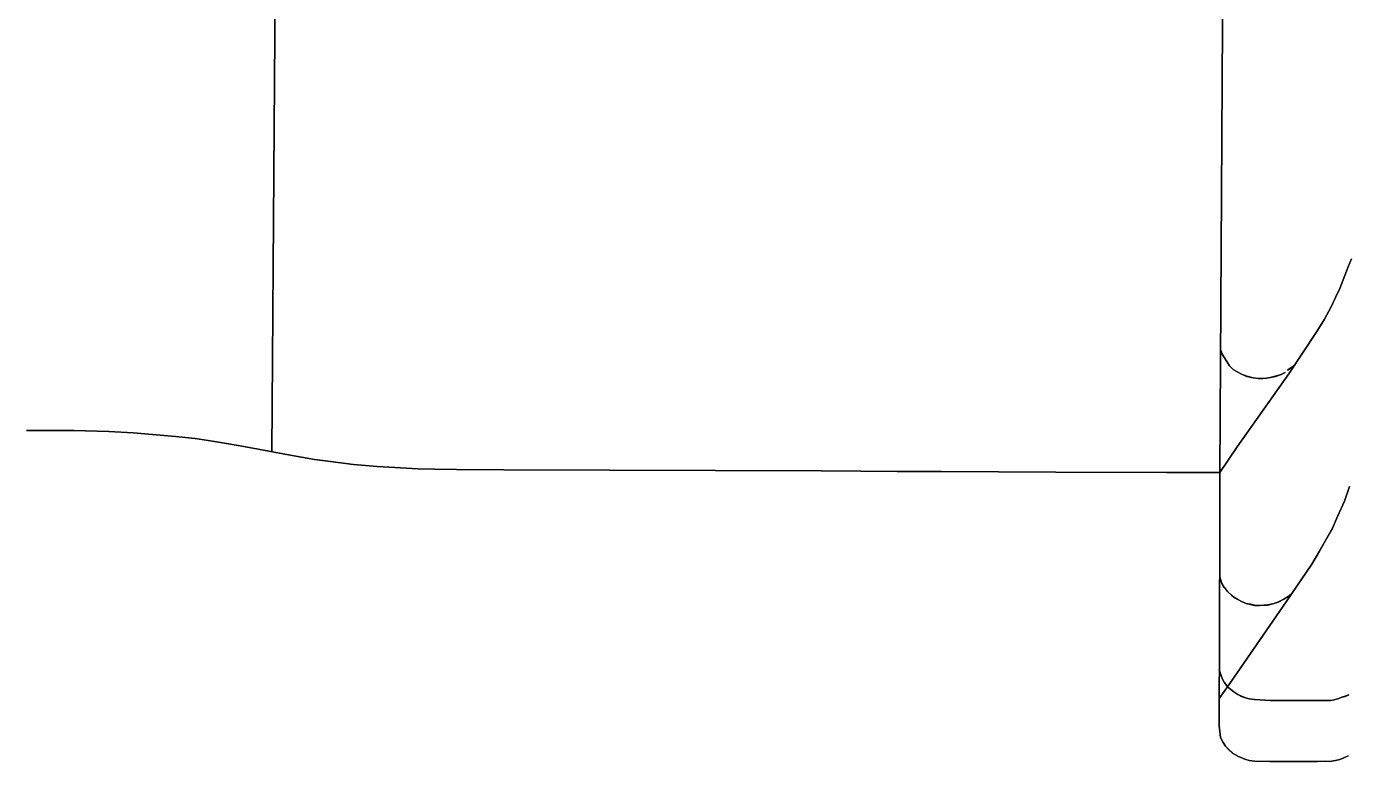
# Model space of a CAD drawing. Extents: x -291248544 to -291003570, y 98625193 to 98746984.
# Drawn here: x -291077797 to -291030326, y 98625193 to 98651533 of the extents above; entities that cross this region are included whole.
import ezdxf

# ---------------------------------------------------------------- set-up
doc = ezdxf.new("R2010")
doc.units = 0

msp = doc.modelspace()

# ---------------------------------------------------------------- linework, layer by layer
at = {"layer": 'mg_to_dxf', "color": 2}
for points in [[(-291034767.15, 98681590.53), (-291034768.15, 98681591.53), (-291035042.81, 98635550.96), (-291035041.81, 98635551.95)], [(-291035041.81, 98635551.95), (-291035040.81, 98635550.95), (-291034766.15, 98681591.54), (-291034767.15, 98681590.53)], [(-291068893.44, 98652865.86), (-291068894.43, 98652866.85), (-291069008.88, 98636294.83), (-291069007.87, 98636295.82)], [(-291069007.87, 98636295.82), (-291069006.88, 98636294.81), (-291068892.43, 98652866.88), (-291068893.44, 98652865.86)], [(-291030441.46, 98642920.98), (-291030442.04, 98642922.28), (-291030739.93, 98642143.19), (-291030738.65, 98642143.72)], [(-291030738.65, 98642143.72), (-291030738.09, 98642142.38), (-291030440.17, 98642921.55), (-291030441.46, 98642920.98)], [(-291030327.03, 98643207.09), (-291030327.59, 98643208.39), (-291030442.4, 98642921.35), (-291030441.1, 98642921.91)], [(-291030441.1, 98642921.91), (-291030442.4, 98642921.35), (-291030440.54, 98642920.62), (-291030441.1, 98642921.91)], [(-291030441.46, 98642920.98), (-291030440.17, 98642921.55), (-291030442.04, 98642922.28), (-291030441.46, 98642920.98)], [(-291030441.1, 98642921.91), (-291030440.54, 98642920.62), (-291030325.73, 98643207.64), (-291030327.03, 98643207.09)], [(-291030327.03, 98643207.09), (-291030325.73, 98643207.64), (-291030327.59, 98643208.39), (-291030327.03, 98643207.09)], [(-291030739.05, 98642142.8), (-291030739.52, 98642144.1), (-291030900.17, 98641822.81), (-291030898.82, 98641823.26)], [(-291030898.82, 98641823.26), (-291030898.37, 98641821.93), (-291030737.69, 98642143.29), (-291030739.05, 98642142.8)], [(-291030738.65, 98642143.72), (-291030739.93, 98642143.19), (-291030738.09, 98642142.38), (-291030738.65, 98642143.72)], [(-291030739.05, 98642142.8), (-291030737.69, 98642143.29), (-291030739.52, 98642144.1), (-291030739.05, 98642142.8)], [(-291031059.49, 98641490.49), (-291031059.93, 98641491.83), (-291031289.25, 98641044.66), (-291031287.92, 98641045.06)], [(-291031287.92, 98641045.06), (-291031287.5, 98641043.68), (-291031058.14, 98641490.94), (-291031059.49, 98641490.49)], [(-291030899.27, 98641822.36), (-291030899.73, 98641823.71), (-291031060.38, 98641490.93), (-291031059.05, 98641491.39)], [(-291031059.05, 98641491.39), (-291031060.38, 98641490.93), (-291031058.59, 98641490.04), (-291031059.05, 98641491.39)], [(-291031059.49, 98641490.49), (-291031058.14, 98641490.94), (-291031059.93, 98641491.83), (-291031059.49, 98641490.49)], [(-291031059.05, 98641491.39), (-291031058.59, 98641490.04), (-291030897.93, 98641822.82), (-291030899.27, 98641822.36)], [(-291030898.82, 98641823.26), (-291030900.17, 98641822.81), (-291030898.37, 98641821.93), (-291030898.82, 98641823.26)], [(-291030899.27, 98641822.36), (-291030897.93, 98641822.82), (-291030899.73, 98641823.71), (-291030899.27, 98641822.36)], [(-291031288.41, 98641044.19), (-291031288.76, 98641045.53), (-291031563.91, 98640598.41), (-291031562.54, 98640598.72)], [(-291031562.54, 98640598.72), (-291031562.23, 98640597.33), (-291031287.01, 98641044.55), (-291031288.41, 98641044.19)], [(-291031287.92, 98641045.06), (-291031289.25, 98641044.66), (-291031287.5, 98641043.68), (-291031287.92, 98641045.06)], [(-291031288.41, 98641044.19), (-291031287.01, 98641044.55), (-291031288.76, 98641045.53), (-291031288.41, 98641044.19)], [(-291031563.08, 98640597.88), (-291031563.37, 98640599.25), (-291032570.99, 98639087.82), (-291032569.61, 98639088.09)], [(-291032569.61, 98639088.09), (-291032569.33, 98639086.71), (-291031561.69, 98640598.17), (-291031563.08, 98640597.88)], [(-291031562.54, 98640598.72), (-291031563.91, 98640598.41), (-291031562.23, 98640597.33), (-291031562.54, 98640598.72)], [(-291031563.08, 98640597.88), (-291031561.69, 98640598.17), (-291031563.37, 98640599.25), (-291031563.08, 98640597.88)], [(-291035018.76, 98639956.95), (-291035018.13, 98639958.22), (-291035020.03, 98639957.59), (-291035018.76, 98639956.95)], [(-291035018.76, 98639956.95), (-291035020.03, 98639957.59), (-291034973.91, 98639819.22), (-291034973.3, 98639820.58)], [(-291034973.3, 98639820.58), (-291034972.07, 98639820.02), (-291035018.13, 98639958.22), (-291035018.76, 98639956.95)], [(-291034972.9, 98639819.66), (-291034972.46, 98639820.94), (-291034974.31, 98639820.14), (-291034972.9, 98639819.66)], [(-291034972.9, 98639819.66), (-291034974.31, 98639820.14), (-291034905.1, 98639693.26), (-291034904.72, 98639694.65)], [(-291034973.3, 98639820.58), (-291034973.91, 98639819.22), (-291034972.07, 98639820.02), (-291034973.3, 98639820.58)], [(-291034904.72, 98639694.65), (-291034903.38, 98639694.29), (-291034972.46, 98639820.94), (-291034972.9, 98639819.66)], [(-291034904.2, 98639693.8), (-291034903.9, 98639695.15), (-291034905.61, 98639694.11), (-291034904.2, 98639693.8)], [(-291034904.2, 98639693.8), (-291034905.61, 98639694.11), (-291034790.6, 98639521.6), (-291034790.32, 98639522.97)], [(-291034904.72, 98639694.65), (-291034905.1, 98639693.26), (-291034903.38, 98639694.29), (-291034904.72, 98639694.65)], [(-291034790.32, 98639522.97), (-291034788.92, 98639522.68), (-291034903.9, 98639695.15), (-291034904.2, 98639693.8)], [(-291034789.78, 98639522.13), (-291034789.46, 98639523.52), (-291034791.14, 98639522.44), (-291034789.78, 98639522.13)], [(-291034789.78, 98639522.13), (-291034791.14, 98639522.44), (-291034699.01, 98639372.73), (-291034698.75, 98639374.21)], [(-291034790.32, 98639522.97), (-291034790.6, 98639521.6), (-291034788.92, 98639522.68), (-291034790.32, 98639522.97)], [(-291034698.75, 98639374.21), (-291034697.43, 98639373.97), (-291034789.46, 98639523.52), (-291034789.78, 98639522.13)], [(-291034698.13, 98639373.42), (-291034698.05, 98639374.76), (-291034699.63, 98639373.51), (-291034698.13, 98639373.42)], [(-291034698.13, 98639373.42), (-291034699.63, 98639373.51), (-291034561.41, 98639235.29), (-291034561.51, 98639236.81)], [(-291034698.75, 98639374.21), (-291034699.01, 98639372.73), (-291034697.43, 98639373.97), (-291034698.75, 98639374.21)], [(-291034561.51, 98639236.81), (-291034560.19, 98639236.9), (-291034698.05, 98639374.76), (-291034698.13, 98639373.42)], [(-291034560.72, 98639236.2), (-291034560.98, 98639237.5), (-291034562.21, 98639235.9), (-291034560.72, 98639236.2)], [(-291034560.72, 98639236.2), (-291034562.21, 98639235.9), (-291034400.98, 98639143.77), (-291034401.37, 98639145.15)], [(-291034561.51, 98639236.81), (-291034561.41, 98639235.29), (-291034560.19, 98639236.9), (-291034561.51, 98639236.81)], [(-291034401.37, 98639145.15), (-291034400.03, 98639145.53), (-291034560.98, 98639237.5), (-291034560.72, 98639236.2)], [(-291034400.49, 98639144.67), (-291034400.92, 98639146), (-291034401.86, 98639144.24), (-291034400.49, 98639144.67)], [(-291034400.49, 98639144.67), (-291034401.86, 98639144.24), (-291034263.59, 98639075.1), (-291034264.06, 98639076.46)], [(-291034401.37, 98639145.15), (-291034400.98, 98639143.77), (-291034400.03, 98639145.53), (-291034401.37, 98639145.15)], [(-291034264.06, 98639076.46), (-291034262.74, 98639076.92), (-291034400.92, 98639146), (-291034400.49, 98639144.67)], [(-291032707.66, 98639133.23), (-291032707.21, 98639134.57), (-291032845.38, 98639065.49), (-291032844.1, 98639065.01)], [(-291032844.1, 98639065.01), (-291032844.61, 98639063.64), (-291032706.32, 98639132.78), (-291032707.66, 98639133.23)], [(-291032707.66, 98639133.23), (-291032706.32, 98639132.78), (-291032707.21, 98639134.57), (-291032707.66, 98639133.23)], [(-291032387.19, 98639373.49), (-291032386.94, 98639374.89), (-291032616.64, 98639214.09), (-291032615.25, 98639213.85)], [(-291032615.25, 98639213.85), (-291032616.64, 98639214.09), (-291032615.5, 98639212.46), (-291032615.25, 98639213.85)], [(-291032615.25, 98639213.85), (-291032615.5, 98639212.46), (-291032385.8, 98639373.25), (-291032387.19, 98639373.49)], [(-291032387.19, 98639373.49), (-291032385.8, 98639373.25), (-291032386.94, 98639374.89), (-291032387.19, 98639373.49)], [(-291032570.17, 98639087.27), (-291032570.41, 98639088.66), (-291034424.94, 98636467.14), (-291034423.54, 98636467.39)], [(-291034423.54, 98636467.39), (-291034423.29, 98636466), (-291032568.78, 98639087.51), (-291032570.17, 98639087.27)], [(-291034263.15, 98639076.03), (-291034263.64, 98639077.34), (-291034264.49, 98639075.53), (-291034263.15, 98639076.03)], [(-291034263.15, 98639076.03), (-291034264.49, 98639075.53), (-291034080.37, 98638994.97), (-291034080.97, 98638996.33)], [(-291034264.06, 98639076.46), (-291034263.59, 98639075.1), (-291034262.74, 98639076.92), (-291034264.06, 98639076.46)], [(-291034080.97, 98638996.33), (-291034079.72, 98638996.87), (-291034263.64, 98639077.34), (-291034263.15, 98639076.03)], [(-291034080.02, 98638996), (-291034080.67, 98638997.2), (-291034081.32, 98638995.3), (-291034080.02, 98638996)], [(-291034080.02, 98638996), (-291034081.32, 98638995.3), (-291033851.32, 98638937.8), (-291033852.11, 98638939.03)], [(-291034080.97, 98638996.33), (-291034080.37, 98638994.97), (-291034079.72, 98638996.87), (-291034080.97, 98638996.33)], [(-291033852.11, 98638939.03), (-291033850.95, 98638939.77), (-291034080.67, 98638997.2), (-291034080.02, 98638996)], [(-291033851.13, 98638938.84), (-291033851.94, 98638939.95), (-291033852.3, 98638937.98), (-291033851.13, 98638938.84)], [(-291033851.13, 98638938.84), (-291033852.3, 98638937.98), (-291033668.08, 98638914.95), (-291033669.02, 98638916.08)], [(-291033852.11, 98638939.03), (-291033851.32, 98638937.8), (-291033850.95, 98638939.77), (-291033852.11, 98638939.03)], [(-291033669.02, 98638916.08), (-291033667.96, 98638916.95), (-291033851.94, 98638939.95), (-291033851.13, 98638938.84)], [(-291033668.02, 98638916.02), (-291033668.96, 98638917.02), (-291033669.08, 98638915.02), (-291033668.02, 98638916.02)], [(-291033668.02, 98638916.02), (-291033669.08, 98638915.02), (-291033507.76, 98638915.02), (-291033508.8, 98638916.02)], [(-291033669.02, 98638916.08), (-291033668.08, 98638914.95), (-291033667.96, 98638916.95), (-291033669.02, 98638916.08)], [(-291033508.8, 98638916.02), (-291033507.84, 98638917.02), (-291033668.96, 98638917.02), (-291033668.02, 98638916.02)], [(-291033371.47, 98638927.42), (-291033370.6, 98638928.49), (-291033508.84, 98638916.97), (-291033507.8, 98638916.06)], [(-291033507.8, 98638916.06), (-291033508.84, 98638916.97), (-291033508.76, 98638914.97), (-291033507.8, 98638916.06)], [(-291033508.8, 98638916.02), (-291033507.76, 98638915.02), (-291033507.84, 98638917.02), (-291033508.8, 98638916.02)], [(-291033507.8, 98638916.06), (-291033508.76, 98638914.97), (-291033370.35, 98638926.51), (-291033371.47, 98638927.42)], [(-291033234.14, 98638950.27), (-291033233.35, 98638951.41), (-291033371.59, 98638928.37), (-291033370.48, 98638927.54)], [(-291033370.48, 98638927.54), (-291033371.59, 98638928.37), (-291033371.34, 98638926.38), (-291033370.48, 98638927.54)], [(-291033371.47, 98638927.42), (-291033370.35, 98638926.51), (-291033370.6, 98638928.49), (-291033371.47, 98638927.42)], [(-291033370.48, 98638927.54), (-291033371.34, 98638926.38), (-291033232.95, 98638949.45), (-291033234.14, 98638950.27)], [(-291033051.02, 98638996), (-291033050.33, 98638997.21), (-291033234.33, 98638951.21), (-291033233.16, 98638950.47)], [(-291033233.16, 98638950.47), (-291033234.33, 98638951.21), (-291033233.92, 98638949.25), (-291033233.16, 98638950.47)], [(-291033234.14, 98638950.27), (-291033232.95, 98638949.45), (-291033233.35, 98638951.41), (-291033234.14, 98638950.27)], [(-291033233.16, 98638950.47), (-291033233.92, 98638949.25), (-291033049.77, 98638995.28), (-291033051.02, 98638996)], [(-291032845.02, 98639064.63), (-291032844.45, 98639065.87), (-291033051.29, 98638996.93), (-291033050.06, 98638996.28)], [(-291033050.06, 98638996.28), (-291033051.29, 98638996.93), (-291033050.73, 98638995.01), (-291033050.06, 98638996.28)], [(-291033051.02, 98638996), (-291033049.77, 98638995.28), (-291033050.33, 98638997.21), (-291033051.02, 98638996)], [(-291033050.06, 98638996.28), (-291033050.73, 98638995.01), (-291032843.68, 98639064.02), (-291032845.02, 98639064.63)], [(-291032844.1, 98639065.01), (-291032845.38, 98639065.49), (-291032844.61, 98639063.64), (-291032844.1, 98639065.01)], [(-291032845.02, 98639064.63), (-291032843.68, 98639064.02), (-291032844.45, 98639065.87), (-291032845.02, 98639064.63)], [(-291032569.61, 98639088.09), (-291032570.99, 98639087.82), (-291032569.33, 98639086.71), (-291032569.61, 98639088.09)], [(-291032570.17, 98639087.27), (-291032568.78, 98639087.51), (-291032570.41, 98639088.66), (-291032570.17, 98639087.27)], [(-291076103.71, 98637050.63), (-291076102.7, 98637051.63), (-291077797.44, 98637051.63), (-291077796.44, 98637050.63)], [(-291077796.44, 98637050.63), (-291077797.44, 98637051.63), (-291077797.44, 98637049.63), (-291077796.44, 98637050.63)], [(-291077796.44, 98637050.63), (-291077797.44, 98637049.63), (-291076102.72, 98637049.63), (-291076103.71, 98637050.63)], [(-291076102.71, 98637050.62), (-291076103.7, 98637051.64), (-291076103.72, 98637049.64), (-291076102.71, 98637050.62)], [(-291076102.71, 98637050.62), (-291076103.72, 98637049.64), (-291074843.9, 98637015.28), (-291074844.86, 98637016.31)], [(-291076103.71, 98637050.63), (-291076102.72, 98637049.63), (-291076102.7, 98637051.63), (-291076103.71, 98637050.63)], [(-291074844.86, 98637016.31), (-291074843.82, 98637017.28), (-291076103.7, 98637051.64), (-291076102.71, 98637050.62)], [(-291074843.86, 98637016.27), (-291074844.82, 98637017.32), (-291074844.9, 98637015.32), (-291074843.86, 98637016.27)], [(-291074843.86, 98637016.27), (-291074844.9, 98637015.32), (-291073974.18, 98636969.5), (-291073975.11, 98636970.55)], [(-291074844.86, 98637016.31), (-291074843.9, 98637015.28), (-291074843.82, 98637017.28), (-291074844.86, 98637016.31)], [(-291073975.11, 98636970.55), (-291073974.04, 98636971.49), (-291074844.82, 98637017.32), (-291074843.86, 98637016.27)], [(-291073974.11, 98636970.48), (-291073975.04, 98636971.56), (-291073975.18, 98636969.56), (-291073974.11, 98636970.48)], [(-291073974.11, 98636970.48), (-291073975.18, 98636969.56), (-291072463.59, 98636843.6), (-291072464.49, 98636844.68)], [(-291073975.11, 98636970.55), (-291073974.18, 98636969.5), (-291073974.04, 98636971.49), (-291073975.11, 98636970.55)], [(-291072464.49, 98636844.68), (-291072463.39, 98636845.59), (-291073975.04, 98636971.56), (-291073974.11, 98636970.48)], [(-291072463.49, 98636844.58), (-291072464.39, 98636845.69), (-291072464.58, 98636843.7), (-291072463.49, 98636844.58)], [(-291072463.49, 98636844.58), (-291072464.58, 98636843.7), (-291071754.09, 98636763.48), (-291071754.95, 98636764.58)], [(-291072464.49, 98636844.68), (-291072463.59, 98636843.6), (-291072463.39, 98636845.59), (-291072464.49, 98636844.68)], [(-291071754.95, 98636764.58), (-291071753.83, 98636765.46), (-291072464.39, 98636845.69), (-291072463.49, 98636844.58)], [(-291071753.96, 98636764.45), (-291071754.82, 98636765.59), (-291071755.08, 98636763.61), (-291071753.96, 98636764.45)], [(-291071753.96, 98636764.45), (-291071755.08, 98636763.61), (-291071136.13, 98636671.91), (-291071136.97, 98636673.05)], [(-291071754.95, 98636764.58), (-291071754.09, 98636763.48), (-291071753.83, 98636765.46), (-291071754.95, 98636764.58)], [(-291071136.97, 98636673.05), (-291071135.83, 98636673.89), (-291071754.82, 98636765.59), (-291071753.96, 98636764.45)], [(-291071135.98, 98636672.89), (-291071136.82, 98636674.04), (-291071137.12, 98636672.06), (-291071135.98, 98636672.89)], [(-291071135.98, 98636672.89), (-291071137.12, 98636672.06), (-291070563.95, 98636580.36), (-291070564.76, 98636581.5)], [(-291071136.97, 98636673.05), (-291071136.13, 98636671.91), (-291071135.83, 98636673.89), (-291071136.97, 98636673.05)], [(-291070564.76, 98636581.5), (-291070563.61, 98636582.33), (-291071136.82, 98636674.04), (-291071135.98, 98636672.89)], [(-291070563.78, 98636581.33), (-291070564.59, 98636582.5), (-291070564.93, 98636580.53), (-291070563.78, 98636581.33)], [(-291070563.78, 98636581.33), (-291070564.93, 98636580.53), (-291070014.65, 98636477.35), (-291070015.45, 98636478.52)], [(-291070564.76, 98636581.5), (-291070563.95, 98636580.36), (-291070563.61, 98636582.33), (-291070564.76, 98636581.5)], [(-291070015.45, 98636478.52), (-291070014.28, 98636479.31), (-291070564.59, 98636582.5), (-291070563.78, 98636581.33)], [(-291070014.46, 98636478.33), (-291070015.26, 98636479.5), (-291070015.63, 98636477.53), (-291070014.46, 98636478.33)], [(-291070014.46, 98636478.33), (-291070015.63, 98636477.53), (-291068412.46, 98636179.8), (-291068413.27, 98636180.97)], [(-291070015.45, 98636478.52), (-291070014.65, 98636477.35), (-291070014.28, 98636479.31), (-291070015.45, 98636478.52)], [(-291068413.27, 98636180.97), (-291068412.11, 98636181.77), (-291070015.26, 98636479.5), (-291070014.46, 98636478.33)], [(-291069007.87, 98636295.82), (-291069008.88, 98636294.83), (-291069006.88, 98636294.81), (-291069007.87, 98636295.82)], [(-291034424.11, 98636466.57), (-291034424.37, 98636467.96), (-291035042.92, 98635551.6), (-291035041.53, 98635551.87)], [(-291035041.53, 98635551.87), (-291035041.26, 98635550.48), (-291034422.73, 98636466.83), (-291034424.11, 98636466.57)], [(-291034423.54, 98636467.39), (-291034424.94, 98636467.14), (-291034423.29, 98636466), (-291034423.54, 98636467.39)], [(-291034424.11, 98636466.57), (-291034422.73, 98636466.83), (-291034424.37, 98636467.96), (-291034424.11, 98636466.57)], [(-291068412.29, 98636180.79), (-291068413.1, 98636181.95), (-291068413.45, 98636179.98), (-291068412.29, 98636180.79)], [(-291068412.29, 98636180.79), (-291068413.45, 98636179.98), (-291067474.03, 98636019.59), (-291067474.86, 98636020.74)], [(-291068413.27, 98636180.97), (-291068412.46, 98636179.8), (-291068412.11, 98636181.77), (-291068413.27, 98636180.97)], [(-291067474.86, 98636020.74), (-291067473.72, 98636021.56), (-291068413.1, 98636181.95), (-291068412.29, 98636180.79)], [(-291067473.87, 98636020.59), (-291067474.71, 98636021.72), (-291067475.01, 98636019.74), (-291067473.87, 98636020.59)], [(-291067473.87, 98636020.59), (-291067475.01, 98636019.74), (-291066901.8, 98635939.49), (-291066902.66, 98635940.62)], [(-291067474.86, 98636020.74), (-291067474.03, 98636019.59), (-291067473.72, 98636021.56), (-291067474.86, 98636020.74)], [(-291066902.66, 98635940.62), (-291066901.53, 98635941.47), (-291067474.71, 98636021.72), (-291067473.87, 98636020.59)], [(-291066901.66, 98635940.49), (-291066902.53, 98635941.61), (-291066902.79, 98635939.62), (-291066901.66, 98635940.49)], [(-291066901.66, 98635940.49), (-291066902.79, 98635939.62), (-291066077.79, 98635836.5), (-291066078.68, 98635837.62)], [(-291066902.66, 98635940.62), (-291066901.8, 98635939.49), (-291066901.53, 98635941.47), (-291066902.66, 98635940.62)], [(-291066078.68, 98635837.62), (-291066077.59, 98635838.49), (-291066902.53, 98635941.61), (-291066901.66, 98635940.49)], [(-291066077.69, 98635837.51), (-291066078.58, 98635838.59), (-291066078.79, 98635836.6), (-291066077.69, 98635837.51)], [(-291066077.69, 98635837.51), (-291066078.79, 98635836.6), (-291065230.9, 98635767.85), (-291065231.82, 98635768.93)], [(-291066078.68, 98635837.62), (-291066077.79, 98635836.5), (-291066077.59, 98635838.49), (-291066078.68, 98635837.62)], [(-291065231.82, 98635768.93), (-291065230.75, 98635769.85), (-291066078.58, 98635838.59), (-291066077.69, 98635837.51)], [(-291065230.82, 98635768.86), (-291065231.75, 98635769.92), (-291065231.89, 98635767.92), (-291065230.82, 98635768.86)], [(-291065231.82, 98635768.93), (-291065230.9, 98635767.85), (-291065230.75, 98635769.85), (-291065231.82, 98635768.93)], [(-291063766.98, 98635677.37), (-291063765.94, 98635678.31), (-291065231.75, 98635769.92), (-291065230.82, 98635768.86)], [(-291065230.82, 98635768.86), (-291065231.89, 98635767.92), (-291063766.02, 98635676.31), (-291063766.98, 98635677.37)], [(-291063765.98, 98635677.33), (-291063766.94, 98635678.35), (-291063767.02, 98635676.35), (-291063765.98, 98635677.33)], [(-291063765.98, 98635677.33), (-291063767.02, 98635676.35), (-291063170.9, 98635664.88), (-291063171.89, 98635665.9)], [(-291063766.98, 98635677.37), (-291063766.02, 98635676.31), (-291063765.94, 98635678.31), (-291063766.98, 98635677.37)], [(-291063171.89, 98635665.9), (-291063170.87, 98635666.88), (-291063766.94, 98635678.35), (-291063765.98, 98635677.33)], [(-291063170.89, 98635665.89), (-291063171.87, 98635666.9), (-291063171.9, 98635664.9), (-291063170.89, 98635665.89)], [(-291063170.89, 98635665.89), (-291063171.9, 98635664.9), (-291062392.7, 98635653.44), (-291062393.69, 98635654.46)], [(-291063171.89, 98635665.9), (-291063170.9, 98635664.88), (-291063170.87, 98635666.88), (-291063171.89, 98635665.9)], [(-291062393.69, 98635654.46), (-291062392.68, 98635655.44), (-291063171.87, 98635666.9), (-291063170.89, 98635665.89)], [(-291062392.69, 98635654.45), (-291062393.68, 98635655.45), (-291062393.7, 98635653.45), (-291062392.69, 98635654.45)], [(-291062392.69, 98635654.45), (-291062393.7, 98635653.45), (-291060698.97, 98635642), (-291060699.96, 98635643.01)], [(-291062393.69, 98635654.46), (-291062392.7, 98635653.44), (-291062392.68, 98635655.44), (-291062393.69, 98635654.46)], [(-291060699.96, 98635643.01), (-291060698.96, 98635644), (-291062393.68, 98635655.45), (-291062392.69, 98635654.45)], [(-291060698.96, 98635643), (-291060699.96, 98635644.01), (-291060699.97, 98635642.01), (-291060698.96, 98635643)], [(-291060698.96, 98635643), (-291060699.97, 98635642.01), (-291049323.54, 98635607.67), (-291049324.54, 98635608.67)], [(-291049324.54, 98635608.67), (-291049323.53, 98635609.67), (-291060699.96, 98635644.01), (-291060698.96, 98635643)], [(-291060699.96, 98635643.01), (-291060698.97, 98635642), (-291060698.96, 98635644), (-291060699.96, 98635643.01)], [(-291049323.54, 98635608.67), (-291049324.53, 98635609.68), (-291049324.54, 98635607.68), (-291049323.54, 98635608.67)], [(-291049324.54, 98635608.67), (-291049323.54, 98635607.67), (-291049323.53, 98635609.67), (-291049324.54, 98635608.67)], [(-291049323.54, 98635608.67), (-291049324.54, 98635607.68), (-291047904.48, 98635596.23), (-291047905.47, 98635597.23)], [(-291047905.47, 98635597.23), (-291047904.46, 98635598.22), (-291049324.53, 98635609.68), (-291049323.54, 98635608.67)], [(-291047904.47, 98635597.22), (-291047905.46, 98635598.23), (-291047905.48, 98635596.23), (-291047904.47, 98635597.22)], [(-291047904.47, 98635597.22), (-291047905.48, 98635596.23), (-291046599.85, 98635584.78), (-291046600.84, 98635585.79)], [(-291047905.47, 98635597.23), (-291047904.48, 98635596.23), (-291047904.46, 98635598.22), (-291047905.47, 98635597.23)], [(-291046600.84, 98635585.79), (-291046599.84, 98635586.78), (-291047905.46, 98635598.23), (-291047904.47, 98635597.22)], [(-291046599.84, 98635585.78), (-291046600.84, 98635586.78), (-291046600.85, 98635584.78), (-291046599.84, 98635585.78)], [(-291046599.84, 98635585.78), (-291046600.85, 98635584.78), (-291045020.56, 98635584.78), (-291045021.56, 98635585.78)], [(-291045021.56, 98635585.78), (-291045020.55, 98635586.78), (-291046600.84, 98635586.78), (-291046599.84, 98635585.78)], [(-291046600.84, 98635585.79), (-291046599.85, 98635584.78), (-291046599.84, 98635586.78), (-291046600.84, 98635585.79)], [(-291045020.56, 98635585.78), (-291045021.55, 98635586.79), (-291045021.56, 98635584.79), (-291045020.56, 98635585.78)], [(-291045021.56, 98635585.78), (-291045020.56, 98635584.78), (-291045020.55, 98635586.78), (-291045021.56, 98635585.78)], [(-291045020.56, 98635585.78), (-291045021.56, 98635584.79), (-291040923.58, 98635561.89), (-291040924.57, 98635562.9)], [(-291040924.57, 98635562.9), (-291040923.57, 98635563.89), (-291045021.55, 98635586.79), (-291045020.56, 98635585.78)], [(-291040923.57, 98635562.9), (-291040924.57, 98635563.9), (-291040924.58, 98635561.9), (-291040923.57, 98635562.9)], [(-291040923.57, 98635562.9), (-291040924.58, 98635561.9), (-291036941.03, 98635550.45), (-291036942.03, 98635551.45)], [(-291036942.03, 98635551.45), (-291036941.03, 98635552.45), (-291040924.57, 98635563.9), (-291040923.57, 98635562.9)], [(-291040924.57, 98635562.9), (-291040923.58, 98635561.89), (-291040923.57, 98635563.89), (-291040924.57, 98635562.9)], [(-291036941.03, 98635551.45), (-291036942.03, 98635552.45), (-291036942.03, 98635550.45), (-291036941.03, 98635551.45)], [(-291035042.31, 98635551.45), (-291035041.31, 98635552.45), (-291036942.03, 98635552.45), (-291036941.03, 98635551.45)], [(-291036942.03, 98635551.45), (-291036941.03, 98635550.45), (-291036941.03, 98635552.45), (-291036942.03, 98635551.45)], [(-291036941.03, 98635551.45), (-291036942.03, 98635550.45), (-291035041.31, 98635550.45), (-291035042.31, 98635551.45)], [(-291035041.53, 98635551.87), (-291035042.92, 98635551.6), (-291035041.26, 98635550.48), (-291035041.53, 98635551.87)], [(-291035041.81, 98635550.95), (-291035042.81, 98635551.96), (-291035042.81, 98633456.69), (-291035041.81, 98633457.68)], [(-291035041.81, 98635550.95), (-291035040.81, 98635551.95), (-291035042.81, 98635551.96), (-291035041.81, 98635550.95)], [(-291035041.81, 98635551.95), (-291035042.81, 98635550.96), (-291035040.81, 98635550.95), (-291035041.81, 98635551.95)], [(-291035042.31, 98635551.45), (-291035041.31, 98635550.45), (-291035041.31, 98635552.45), (-291035042.31, 98635551.45)], [(-291035041.81, 98633457.68), (-291035040.81, 98633456.68), (-291035040.81, 98635551.95), (-291035041.81, 98635550.95)], [(-291030395.67, 98635047.44), (-291030396.29, 98635048.71), (-291030579.71, 98634521.39), (-291030578.45, 98634521.96)], [(-291030578.45, 98634521.96), (-291030577.85, 98634520.64), (-291030394.4, 98635048.06), (-291030395.67, 98635047.44)], [(-291030395.67, 98635047.44), (-291030394.4, 98635048.06), (-291030396.29, 98635048.71), (-291030395.67, 98635047.44)], [(-291030578.82, 98634521.03), (-291030579.33, 98634522.31), (-291030831.51, 98633972.12), (-291030830.17, 98633972.62)], [(-291030830.17, 98633972.62), (-291030829.68, 98633971.31), (-291030577.48, 98634521.57), (-291030578.82, 98634521.03)], [(-291030578.45, 98634521.96), (-291030579.71, 98634521.39), (-291030577.85, 98634520.64), (-291030578.45, 98634521.96)], [(-291030578.82, 98634521.03), (-291030577.48, 98634521.57), (-291030579.33, 98634522.31), (-291030578.82, 98634521.03)], [(-291030830.58, 98633971.71), (-291030831.1, 98633973.03), (-291031037.47, 98633491.5), (-291031036.18, 98633491.98)], [(-291031036.18, 98633491.98), (-291031035.68, 98633490.61), (-291030829.27, 98633972.22), (-291030830.58, 98633971.71)], [(-291030830.17, 98633972.62), (-291030831.51, 98633972.12), (-291030829.68, 98633971.31), (-291030830.17, 98633972.62)], [(-291030830.58, 98633971.71), (-291030829.27, 98633972.22), (-291030831.1, 98633973.03), (-291030830.58, 98633971.71)], [(-291035041.81, 98633456.68), (-291035042.81, 98633457.69), (-291035065.7, 98626475.73), (-291035064.7, 98626476.79)], [(-291035064.7, 98626476.79), (-291035063.7, 98626475.84), (-291035040.81, 98633457.68), (-291035041.81, 98633456.68)], [(-291035041.81, 98633456.68), (-291035040.81, 98633457.68), (-291035042.81, 98633457.69), (-291035041.81, 98633456.68)], [(-291035041.81, 98633457.68), (-291035042.81, 98633456.69), (-291035040.81, 98633456.68), (-291035041.81, 98633457.68)], [(-291031036.63, 98633491.08), (-291031037.02, 98633492.4), (-291031472.37, 98632736.27), (-291031471, 98632736.64)], [(-291031471, 98632736.64), (-291031470.64, 98632735.27), (-291031035.23, 98633491.5), (-291031036.63, 98633491.08)], [(-291031036.18, 98633491.98), (-291031037.47, 98633491.5), (-291031035.68, 98633490.61), (-291031036.18, 98633491.98)], [(-291031036.63, 98633491.08), (-291031035.23, 98633491.5), (-291031037.02, 98633492.4), (-291031036.63, 98633491.08)], [(-291031471.51, 98632735.77), (-291031471.86, 98632737.14), (-291031747.01, 98632267.1), (-291031745.66, 98632267.43)], [(-291031745.66, 98632267.43), (-291031745.32, 98632266.03), (-291031470.14, 98632736.14), (-291031471.51, 98632735.77)], [(-291031471, 98632736.64), (-291031472.37, 98632736.27), (-291031470.64, 98632735.27), (-291031471, 98632736.64)], [(-291031471.51, 98632735.77), (-291031470.14, 98632736.14), (-291031471.86, 98632737.14), (-291031471.51, 98632735.77)], [(-291031746.19, 98632266.58), (-291031746.48, 98632267.95), (-291032662.54, 98630916.75), (-291032661.16, 98630917.01)], [(-291032661.16, 98630917.01), (-291032660.89, 98630915.62), (-291031744.78, 98632266.88), (-291031746.19, 98632266.58)], [(-291031745.66, 98632267.43), (-291031747.01, 98632267.1), (-291031745.32, 98632266.03), (-291031745.66, 98632267.43)], [(-291031746.19, 98632266.58), (-291031744.78, 98632266.88), (-291031746.48, 98632267.95), (-291031746.19, 98632266.58)], [(-291035041.67, 98631808.75), (-291035040.98, 98631809.99), (-291035042.91, 98631809.44), (-291035041.67, 98631808.75)], [(-291035041.67, 98631808.75), (-291035042.91, 98631809.44), (-291034973.92, 98631568), (-291034973.28, 98631569.4)], [(-291034973.28, 98631569.4), (-291034972.09, 98631568.85), (-291035040.98, 98631809.99), (-291035041.67, 98631808.75)], [(-291034972.86, 98631568.49), (-291034972.51, 98631569.75), (-291034974.34, 98631568.9), (-291034972.86, 98631568.49)], [(-291034972.86, 98631568.49), (-291034974.34, 98631568.9), (-291034882.13, 98631430.58), (-291034881.87, 98631432)], [(-291034973.28, 98631569.4), (-291034973.92, 98631568), (-291034972.09, 98631568.85), (-291034973.28, 98631569.4)], [(-291034881.87, 98631432), (-291034880.5, 98631431.75), (-291034972.51, 98631569.75), (-291034972.86, 98631568.49)], [(-291034881.29, 98631431.18), (-291034881.08, 98631432.56), (-291034882.71, 98631431.39), (-291034881.29, 98631431.18)], [(-291034881.29, 98631431.18), (-291034882.71, 98631431.39), (-291034767.58, 98631281.73), (-291034767.46, 98631283.2)], [(-291034881.87, 98631432), (-291034882.13, 98631430.58), (-291034880.5, 98631431.75), (-291034881.87, 98631432)], [(-291034767.46, 98631283.2), (-291034766.11, 98631283.09), (-291034881.08, 98631432.56), (-291034881.29, 98631431.18)], [(-291034766.78, 98631282.47), (-291034766.78, 98631283.82), (-291034768.26, 98631282.47), (-291034766.78, 98631282.47)], [(-291034766.78, 98631282.47), (-291034768.26, 98631282.47), (-291034630.12, 98631155.84), (-291034630.19, 98631157.26)], [(-291034767.46, 98631283.2), (-291034767.58, 98631281.73), (-291034766.11, 98631283.09), (-291034767.46, 98631283.2)], [(-291034630.19, 98631157.26), (-291034628.79, 98631157.33), (-291034766.78, 98631283.82), (-291034766.78, 98631282.47)], [(-291034629.45, 98631156.59), (-291034629.53, 98631158), (-291034630.87, 98631156.51), (-291034629.45, 98631156.59)], [(-291034629.45, 98631156.59), (-291034630.87, 98631156.51), (-291034538.48, 98631075.67), (-291034538.65, 98631077.14)], [(-291034630.19, 98631157.26), (-291034630.12, 98631155.84), (-291034628.79, 98631157.33), (-291034630.19, 98631157.26)], [(-291034538.65, 98631077.14), (-291034537.3, 98631077.3), (-291034629.53, 98631158), (-291034629.45, 98631156.59)], [(-291034537.84, 98631076.56), (-291034538.12, 98631077.88), (-291034539.29, 98631076.25), (-291034537.84, 98631076.56)], [(-291034537.84, 98631076.56), (-291034539.29, 98631076.25), (-291034400.98, 98630995.57), (-291034401.37, 98630996.96)], [(-291034538.65, 98631077.14), (-291034538.48, 98631075.67), (-291034537.3, 98631077.3), (-291034538.65, 98631077.14)], [(-291034401.37, 98630996.96), (-291034400.03, 98630997.33), (-291034538.12, 98631077.88), (-291034537.84, 98631076.56)], [(-291032593.2, 98631110.87), (-291032592.97, 98631112.21), (-291032753.91, 98631008.75), (-291032752.57, 98631008.42)], [(-291032752.57, 98631008.42), (-291032752.92, 98631007.01), (-291032591.74, 98631110.62), (-291032593.2, 98631110.87)], [(-291032432.92, 98631259.58), (-291032432.87, 98631260.99), (-291032593.76, 98631111.6), (-291032592.41, 98631111.49)], [(-291032592.41, 98631111.49), (-291032593.76, 98631111.6), (-291032592.53, 98631110.01), (-291032592.41, 98631111.49)], [(-291032593.2, 98631110.87), (-291032591.74, 98631110.62), (-291032592.97, 98631112.21), (-291032593.2, 98631110.87)], [(-291032592.41, 98631111.49), (-291032592.53, 98631110.01), (-291032431.51, 98631259.53), (-291032432.92, 98631259.58)], [(-291032432.92, 98631259.58), (-291032431.51, 98631259.53), (-291032432.87, 98631260.99), (-291032432.92, 98631259.58)], [(-291032661.72, 98630916.18), (-291032661.98, 98630917.57), (-291034768.26, 98627872.62), (-291034766.87, 98627872.88)], [(-291034766.87, 98627872.88), (-291034766.61, 98627871.49), (-291032660.33, 98630916.44), (-291032661.72, 98630916.18)], [(-291034400.49, 98630996.48), (-291034400.91, 98630997.81), (-291034401.86, 98630996.05), (-291034400.49, 98630996.48)], [(-291034400.49, 98630996.48), (-291034401.86, 98630996.05), (-291034263.58, 98630926.91), (-291034264.06, 98630928.26)], [(-291034401.37, 98630996.96), (-291034400.98, 98630995.57), (-291034400.03, 98630997.33), (-291034401.37, 98630996.96)], [(-291034264.06, 98630928.26), (-291034262.74, 98630928.72), (-291034400.91, 98630997.81), (-291034400.49, 98630996.48)], [(-291034263.15, 98630927.84), (-291034263.65, 98630929.14), (-291034264.49, 98630927.33), (-291034263.15, 98630927.84)], [(-291034263.15, 98630927.84), (-291034264.49, 98630927.33), (-291034103.24, 98630858.22), (-291034103.86, 98630859.57)], [(-291034264.06, 98630928.26), (-291034263.58, 98630926.91), (-291034262.74, 98630928.72), (-291034264.06, 98630928.26)], [(-291034103.86, 98630859.57), (-291034102.63, 98630860.13), (-291034263.65, 98630929.14), (-291034263.15, 98630927.84)], [(-291034102.9, 98630859.27), (-291034103.58, 98630860.44), (-291034104.19, 98630858.52), (-291034102.9, 98630859.27)], [(-291034102.9, 98630859.27), (-291034104.19, 98630858.52), (-291033942.91, 98630823.96), (-291033943.67, 98630825.15)], [(-291034103.86, 98630859.57), (-291034103.24, 98630858.22), (-291034102.63, 98630860.13), (-291034103.86, 98630859.57)], [(-291033943.67, 98630825.15), (-291033942.46, 98630825.91), (-291034103.58, 98630860.44), (-291034102.9, 98630859.27)], [(-291033942.69, 98630824.92), (-291033943.44, 98630826.14), (-291033943.89, 98630824.19), (-291033942.69, 98630824.92)], [(-291033942.69, 98630824.92), (-291033943.89, 98630824.19), (-291033805.51, 98630789.6), (-291033806.33, 98630790.83)], [(-291033943.67, 98630825.15), (-291033942.91, 98630823.96), (-291033942.46, 98630825.91), (-291033943.67, 98630825.15)], [(-291033806.33, 98630790.83), (-291033805.21, 98630791.58), (-291033943.44, 98630826.14), (-291033942.69, 98630824.92)], [(-291033805.35, 98630790.68), (-291033806.19, 98630791.73), (-291033806.5, 98630789.75), (-291033805.35, 98630790.68)], [(-291033805.35, 98630790.68), (-291033806.5, 98630789.75), (-291033622.23, 98630778.23), (-291033623.24, 98630779.3)], [(-291033806.33, 98630790.83), (-291033805.51, 98630789.6), (-291033805.21, 98630791.58), (-291033806.33, 98630790.83)], [(-291033623.24, 98630779.3), (-291033622.25, 98630780.24), (-291033806.19, 98630791.73), (-291033805.35, 98630790.68)], [(-291033325.7, 98630802.12), (-291033324.86, 98630803.18), (-291033623.25, 98630780.23), (-291033622.24, 98630779.3)], [(-291033622.24, 98630779.3), (-291033623.25, 98630780.23), (-291033623.23, 98630778.23), (-291033622.24, 98630779.3)], [(-291033623.24, 98630779.3), (-291033622.23, 98630778.23), (-291033622.25, 98630780.24), (-291033623.24, 98630779.3)], [(-291033622.24, 98630779.3), (-291033623.23, 98630778.23), (-291033324.53, 98630801.2), (-291033325.7, 98630802.12)], [(-291033142.58, 98630847.81), (-291033141.88, 98630849.02), (-291033325.84, 98630803.02), (-291033324.71, 98630802.28)], [(-291033324.71, 98630802.28), (-291033325.84, 98630803.02), (-291033325.52, 98630801.04), (-291033324.71, 98630802.28)], [(-291033325.7, 98630802.12), (-291033324.53, 98630801.2), (-291033324.86, 98630803.18), (-291033325.7, 98630802.12)], [(-291033324.71, 98630802.28), (-291033325.52, 98630801.04), (-291033141.33, 98630847.09), (-291033142.58, 98630847.81)], [(-291032959.46, 98630905), (-291032958.88, 98630906.23), (-291033142.84, 98630848.74), (-291033141.61, 98630848.08)], [(-291033141.61, 98630848.08), (-291033142.84, 98630848.74), (-291033142.3, 98630846.82), (-291033141.61, 98630848.08)], [(-291033142.58, 98630847.81), (-291033141.33, 98630847.09), (-291033141.88, 98630849.02), (-291033142.58, 98630847.81)], [(-291033141.61, 98630848.08), (-291033142.3, 98630846.82), (-291032958.13, 98630904.37), (-291032959.46, 98630905)], [(-291032753.44, 98631007.92), (-291032753.04, 98631009.24), (-291032959.81, 98630905.86), (-291032958.54, 98630905.38)], [(-291032958.54, 98630905.38), (-291032959.81, 98630905.86), (-291032959.06, 98630904), (-291032958.54, 98630905.38)], [(-291032959.46, 98630905), (-291032958.13, 98630904.37), (-291032958.88, 98630906.23), (-291032959.46, 98630905)], [(-291032958.54, 98630905.38), (-291032959.06, 98630904), (-291032752.05, 98631007.5), (-291032753.44, 98631007.92)], [(-291032752.57, 98631008.42), (-291032753.91, 98631008.75), (-291032752.92, 98631007.01), (-291032752.57, 98631008.42)], [(-291032753.44, 98631007.92), (-291032752.05, 98631007.5), (-291032753.04, 98631009.24), (-291032753.44, 98631007.92)], [(-291032661.16, 98630917.01), (-291032662.54, 98630916.75), (-291032660.89, 98630915.62), (-291032661.16, 98630917.01)], [(-291032661.72, 98630916.18), (-291032660.33, 98630916.44), (-291032661.98, 98630917.57), (-291032661.72, 98630916.18)], [(-291035064.54, 98628478.53), (-291035063.91, 98628479.79), (-291035065.8, 98628479.16), (-291035064.54, 98628478.53)], [(-291035064.54, 98628478.53), (-291035065.8, 98628479.16), (-291034973.91, 98628203.49), (-291034973.3, 98628204.82)], [(-291034973.3, 98628204.82), (-291034972.06, 98628204.25), (-291035063.91, 98628479.79), (-291035064.54, 98628478.53)], [(-291034972.92, 98628203.9), (-291034972.44, 98628205.18), (-291034974.29, 98628204.41), (-291034972.92, 98628203.9)], [(-291034972.92, 98628203.9), (-291034974.29, 98628204.41), (-291034882.22, 98628020.26), (-291034881.82, 98628021.69)], [(-291034973.3, 98628204.82), (-291034973.91, 98628203.49), (-291034972.06, 98628204.25), (-291034973.3, 98628204.82)], [(-291034881.82, 98628021.69), (-291034880.52, 98628021.32), (-291034972.44, 98628205.18), (-291034972.92, 98628203.9)], [(-291034767.44, 98627872.06), (-291034767.68, 98627873.45), (-291035065.8, 98627449.2), (-291035064.41, 98627449.44)], [(-291035064.41, 98627449.44), (-291035064.17, 98627448.05), (-291034766.05, 98627872.3), (-291034767.44, 98627872.06)], [(-291034881.29, 98628020.84), (-291034881.05, 98628022.17), (-291034882.75, 98628021.11), (-291034881.29, 98628020.84)], [(-291034881.29, 98628020.84), (-291034882.75, 98628021.11), (-291034767.58, 98627871.39), (-291034767.46, 98627872.87)], [(-291034881.82, 98628021.69), (-291034882.22, 98628020.26), (-291034880.52, 98628021.32), (-291034881.82, 98628021.69)], [(-291034767.46, 98627872.87), (-291034766.11, 98627872.75), (-291034881.05, 98628022.17), (-291034881.29, 98628020.84)], [(-291034766.78, 98627872.13), (-291034766.79, 98627873.49), (-291034768.26, 98627872.12), (-291034766.78, 98627872.13)], [(-291034766.87, 98627872.88), (-291034768.26, 98627872.62), (-291034766.61, 98627871.49), (-291034766.87, 98627872.88)], [(-291034766.78, 98627872.13), (-291034768.26, 98627872.12), (-291034652.96, 98627768.35), (-291034653.08, 98627769.81)], [(-291034767.44, 98627872.06), (-291034766.05, 98627872.3), (-291034767.68, 98627873.45), (-291034767.44, 98627872.06)], [(-291034767.46, 98627872.87), (-291034767.58, 98627871.39), (-291034766.11, 98627872.75), (-291034767.46, 98627872.87)], [(-291034653.08, 98627769.81), (-291034651.71, 98627769.92), (-291034766.79, 98627873.49), (-291034766.78, 98627872.13)], [(-291034652.3, 98627769.18), (-291034652.5, 98627770.54), (-291034653.74, 98627768.97), (-291034652.3, 98627769.18)], [(-291034652.3, 98627769.18), (-291034653.74, 98627768.97), (-291034538.42, 98627688.25), (-291034538.68, 98627689.65)], [(-291034653.08, 98627769.81), (-291034652.96, 98627768.35), (-291034651.71, 98627769.92), (-291034653.08, 98627769.81)], [(-291034538.68, 98627689.65), (-291034537.3, 98627689.9), (-291034652.5, 98627770.54), (-291034652.3, 98627769.18)], [(-291035064.41, 98627449.44), (-291035065.8, 98627449.2), (-291035064.17, 98627448.05), (-291035064.41, 98627449.44)], [(-291034537.85, 98627689.08), (-291034538.12, 98627690.46), (-291034539.25, 98627688.81), (-291034537.85, 98627689.08)], [(-291034537.85, 98627689.08), (-291034539.25, 98627688.81), (-291034401.03, 98627596.66), (-291034401.36, 98627598.09)], [(-291034538.68, 98627689.65), (-291034538.42, 98627688.25), (-291034537.3, 98627689.9), (-291034538.68, 98627689.65)], [(-291034401.36, 98627598.09), (-291034400.02, 98627598.4), (-291034538.12, 98627690.46), (-291034537.85, 98627689.08)], [(-291034400.49, 98627597.58), (-291034400.89, 98627598.9), (-291034401.89, 98627597.17), (-291034400.49, 98627597.58)], [(-291034400.49, 98627597.58), (-291034401.89, 98627597.17), (-291034263.58, 98627528.01), (-291034264.06, 98627529.37)], [(-291034401.36, 98627598.09), (-291034401.03, 98627596.66), (-291034400.02, 98627598.4), (-291034401.36, 98627598.09)], [(-291034264.06, 98627529.37), (-291034262.75, 98627529.83), (-291034400.89, 98627598.9), (-291034400.49, 98627597.58)], [(-291034263.15, 98627528.95), (-291034263.66, 98627530.25), (-291034264.49, 98627528.43), (-291034263.15, 98627528.95)], [(-291034263.15, 98627528.95), (-291034264.49, 98627528.43), (-291034126.13, 98627470.78), (-291034126.74, 98627472.12)], [(-291034264.06, 98627529.37), (-291034263.58, 98627528.01), (-291034262.75, 98627529.83), (-291034264.06, 98627529.37)], [(-291034126.74, 98627472.12), (-291034125.5, 98627472.68), (-291034263.66, 98627530.25), (-291034263.15, 98627528.95)], [(-291034125.8, 98627471.8), (-291034126.45, 98627473), (-291034127.08, 98627471.09), (-291034125.8, 98627471.8)], [(-291034125.8, 98627471.8), (-291034127.08, 98627471.09), (-291033988.65, 98627436.49), (-291033989.44, 98627437.71)], [(-291034126.74, 98627472.12), (-291034126.13, 98627470.78), (-291034125.5, 98627472.68), (-291034126.74, 98627472.12)], [(-291033989.44, 98627437.71), (-291033988.28, 98627438.45), (-291034126.45, 98627473), (-291034125.8, 98627471.8)], [(-291033988.46, 98627437.53), (-291033989.27, 98627438.64), (-291033989.63, 98627436.67), (-291033988.46, 98627437.53)], [(-291033988.46, 98627437.53), (-291033989.63, 98627436.67), (-291033805.44, 98627413.65), (-291033806.34, 98627414.77)], [(-291033989.44, 98627437.71), (-291033988.65, 98627436.49), (-291033988.28, 98627438.45), (-291033989.44, 98627437.71)], [(-291033806.34, 98627414.77), (-291033805.26, 98627415.64), (-291033989.27, 98627438.64), (-291033988.46, 98627437.53)], [(-291033805.35, 98627414.67), (-291033806.25, 98627415.73), (-291033806.44, 98627413.74), (-291033805.35, 98627414.67)], [(-291033805.35, 98627414.67), (-291033806.44, 98627413.74), (-291033233.2, 98627379.34), (-291033234.14, 98627380.4)], [(-291033806.34, 98627414.77), (-291033805.44, 98627413.65), (-291033805.26, 98627415.64), (-291033806.34, 98627414.77)], [(-291033234.14, 98627380.4), (-291033233.08, 98627381.34), (-291033806.25, 98627415.73), (-291033805.35, 98627414.67)], [(-291031540.42, 98627380.37), (-291031539.42, 98627381.37), (-291033234.14, 98627381.37), (-291033233.14, 98627380.37)], [(-291033233.14, 98627380.37), (-291033234.14, 98627381.37), (-291033234.14, 98627379.37), (-291033233.14, 98627380.37)], [(-291033234.14, 98627380.4), (-291033233.2, 98627379.34), (-291033233.08, 98627381.34), (-291033234.14, 98627380.4)], [(-291033233.14, 98627380.37), (-291033234.14, 98627379.37), (-291031539.42, 98627379.37), (-291031540.42, 98627380.37)], [(-291031540.42, 98627380.37), (-291031539.42, 98627379.37), (-291031539.42, 98627381.37), (-291031540.42, 98627380.37)], [(-291031082.66, 98627380.37), (-291031081.73, 98627381.37), (-291031540.42, 98627381.37), (-291031539.42, 98627380.37)], [(-291031539.42, 98627380.37), (-291031540.42, 98627381.37), (-291031540.42, 98627379.37), (-291031539.42, 98627380.37)], [(-291031539.42, 98627380.37), (-291031540.42, 98627379.37), (-291031081.57, 98627379.37), (-291031082.66, 98627380.37)], [(-291030945.32, 98627403.18), (-291030944.55, 98627404.32), (-291031082.73, 98627381.29), (-291031081.66, 98627380.45)], [(-291031081.66, 98627380.45), (-291031082.73, 98627381.29), (-291031082.57, 98627379.29), (-291031081.66, 98627380.45)], [(-291031082.66, 98627380.37), (-291031081.57, 98627379.37), (-291031081.73, 98627381.37), (-291031082.66, 98627380.37)], [(-291031081.66, 98627380.45), (-291031082.57, 98627379.29), (-291030944.11, 98627402.36), (-291030945.32, 98627403.18)], [(-291030785.09, 98627448.9), (-291030784.45, 98627450.12), (-291030945.53, 98627404.1), (-291030944.34, 98627403.4)], [(-291030944.34, 98627403.4), (-291030945.53, 98627404.1), (-291030945.09, 98627402.14), (-291030944.34, 98627403.4)], [(-291030945.32, 98627403.18), (-291030944.11, 98627402.36), (-291030944.55, 98627404.32), (-291030945.32, 98627403.18)], [(-291030944.34, 98627403.4), (-291030945.09, 98627402.14), (-291030783.8, 98627448.23), (-291030785.09, 98627448.9)], [(-291030670.63, 98627494.63), (-291030670.03, 98627495.94), (-291030785.4, 98627449.8), (-291030784.14, 98627449.22)], [(-291030784.14, 98627449.22), (-291030785.4, 98627449.8), (-291030784.75, 98627447.9), (-291030784.14, 98627449.22)], [(-291030785.09, 98627448.9), (-291030783.8, 98627448.23), (-291030784.45, 98627450.12), (-291030785.09, 98627448.9)], [(-291030784.14, 98627449.22), (-291030784.75, 98627447.9), (-291030669.37, 98627494.05), (-291030670.63, 98627494.63)], [(-291030556.2, 98627529), (-291030555.58, 98627530.23), (-291030670.98, 98627495.61), (-291030669.69, 98627494.96)], [(-291030669.69, 98627494.96), (-291030670.98, 98627495.61), (-291030670.32, 98627493.72), (-291030669.69, 98627494.96)], [(-291030670.63, 98627494.63), (-291030669.37, 98627494.05), (-291030670.03, 98627495.94), (-291030670.63, 98627494.63)], [(-291030669.69, 98627494.96), (-291030670.32, 98627493.72), (-291030554.91, 98627528.35), (-291030556.2, 98627529)], [(-291030418.86, 98627586.17), (-291030418.32, 98627587.48), (-291030556.52, 98627529.89), (-291030555.26, 98627529.34)], [(-291030555.26, 98627529.34), (-291030556.52, 98627529.89), (-291030555.85, 98627528.01), (-291030555.26, 98627529.34)], [(-291030556.2, 98627529), (-291030554.91, 98627528.35), (-291030555.58, 98627530.23), (-291030556.2, 98627529)], [(-291030555.26, 98627529.34), (-291030555.85, 98627528.01), (-291030417.55, 98627585.63), (-291030418.86, 98627586.17)], [(-291030418.86, 98627586.17), (-291030417.55, 98627585.63), (-291030418.32, 98627587.48), (-291030418.86, 98627586.17)], [(-291035064.64, 98626475.79), (-291035063.75, 98626476.84), (-291035065.75, 98626476.73), (-291035064.64, 98626475.79)], [(-291035064.64, 98626475.79), (-291035065.75, 98626476.73), (-291035019.84, 98626052.07), (-291035018.98, 98626053.36)], [(-291035064.7, 98626476.79), (-291035065.7, 98626475.73), (-291035063.7, 98626475.84), (-291035064.7, 98626476.79)], [(-291035018.98, 98626053.36), (-291035017.89, 98626052.64), (-291035063.75, 98626476.84), (-291035064.64, 98626475.79)], [(-291035018.69, 98626052.4), (-291035018.17, 98626053.6), (-291035020.12, 98626053.02), (-291035018.69, 98626052.4)], [(-291035018.69, 98626052.4), (-291035020.12, 98626053.02), (-291034928, 98625868.78), (-291034927.59, 98625870.2)], [(-291035018.98, 98626053.36), (-291035019.84, 98626052.07), (-291035017.89, 98626052.64), (-291035018.98, 98626053.36)], [(-291034927.59, 98625870.2), (-291034926.29, 98625869.82), (-291035018.17, 98626053.6), (-291035018.69, 98626052.4)], [(-291034927.07, 98625869.35), (-291034926.81, 98625870.68), (-291034928.52, 98625869.64), (-291034927.07, 98625869.35)], [(-291034927.07, 98625869.35), (-291034928.52, 98625869.64), (-291034836.3, 98625742.83), (-291034836.11, 98625744.27)], [(-291034927.59, 98625870.2), (-291034928, 98625868.78), (-291034926.29, 98625869.82), (-291034927.59, 98625870.2)], [(-291034836.11, 98625744.27), (-291034834.74, 98625744.09), (-291034926.81, 98625870.68), (-291034927.07, 98625869.35)], [(-291034835.48, 98625743.5), (-291034835.38, 98625744.87), (-291034836.93, 98625743.6), (-291034835.48, 98625743.5)], [(-291034835.48, 98625743.5), (-291034836.93, 98625743.6), (-291034721.75, 98625616.9), (-291034721.71, 98625618.35)], [(-291034836.11, 98625744.27), (-291034836.3, 98625742.83), (-291034834.74, 98625744.09), (-291034836.11, 98625744.27)], [(-291034721.71, 98625618.35), (-291034720.33, 98625618.32), (-291034835.38, 98625744.87), (-291034835.48, 98625743.5)], [(-291034721.01, 98625617.64), (-291034721.03, 98625619.03), (-291034722.45, 98625617.61), (-291034721.01, 98625617.64)], [(-291034721.01, 98625617.64), (-291034722.45, 98625617.61), (-291034584.26, 98625490.94), (-291034584.42, 98625492.44)], [(-291034721.71, 98625618.35), (-291034721.75, 98625616.9), (-291034720.33, 98625618.32), (-291034721.71, 98625618.35)], [(-291034584.42, 98625492.44), (-291034583.09, 98625492.57), (-291034721.03, 98625619.03), (-291034721.01, 98625617.64)], [(-291034583.61, 98625491.85), (-291034583.9, 98625493.16), (-291034585.07, 98625491.52), (-291034583.61, 98625491.85)], [(-291034583.61, 98625491.85), (-291034585.07, 98625491.52), (-291034378.06, 98625376.52), (-291034378.49, 98625377.9)], [(-291034584.42, 98625492.44), (-291034584.26, 98625490.94), (-291034583.09, 98625492.57), (-291034584.42, 98625492.44)], [(-291034378.49, 98625377.9), (-291034377.17, 98625378.31), (-291034583.9, 98625493.16), (-291034583.61, 98625491.85)], [(-291034377.6, 98625377.45), (-291034378.06, 98625378.76), (-291034378.96, 98625376.97), (-291034377.6, 98625377.45)], [(-291034377.6, 98625377.45), (-291034378.96, 98625376.97), (-291034149.06, 98625273.51), (-291034149.63, 98625274.86)], [(-291034378.49, 98625377.9), (-291034378.06, 98625376.52), (-291034377.17, 98625378.31), (-291034378.49, 98625377.9)], [(-291034149.63, 98625274.86), (-291034148.37, 98625275.39), (-291034378.06, 98625378.76), (-291034377.6, 98625377.45)], [(-291030441.73, 98625400.32), (-291030441.28, 98625401.66), (-291030602.37, 98625321.12), (-291030601.05, 98625320.66)], [(-291030601.05, 98625320.66), (-291030601.53, 98625319.3), (-291030440.39, 98625399.87), (-291030441.73, 98625400.32)], [(-291030441.73, 98625400.32), (-291030440.39, 98625399.87), (-291030441.28, 98625401.66), (-291030441.73, 98625400.32)], [(-291034148.69, 98625274.52), (-291034149.31, 98625275.74), (-291034150, 98625273.85), (-291034148.69, 98625274.52)], [(-291034148.69, 98625274.52), (-291034150, 98625273.85), (-291033988.67, 98625227.76), (-291033989.43, 98625229.02)], [(-291034149.63, 98625274.86), (-291034149.06, 98625273.51), (-291034148.37, 98625275.39), (-291034149.63, 98625274.86)], [(-291033989.43, 98625229.02), (-291033988.27, 98625229.73), (-291034149.31, 98625275.74), (-291034148.69, 98625274.52)], [(-291033988.46, 98625228.82), (-291033989.25, 98625229.93), (-291033989.65, 98625227.96), (-291033988.46, 98625228.82)], [(-291033988.46, 98625228.82), (-291033989.65, 98625227.96), (-291033805.42, 98625204.93), (-291033806.34, 98625206.06)], [(-291033989.43, 98625229.02), (-291033988.67, 98625227.76), (-291033988.27, 98625229.73), (-291033989.43, 98625229.02)], [(-291033806.34, 98625206.06), (-291033805.28, 98625206.93), (-291033989.25, 98625229.93), (-291033988.46, 98625228.82)], [(-291033805.35, 98625205.98), (-291033806.28, 98625207), (-291033806.42, 98625205.01), (-291033805.35, 98625205.98)], [(-291033805.35, 98625205.98), (-291033806.42, 98625205.01), (-291033256.05, 98625193.54), (-291033257.03, 98625194.56)], [(-291033806.34, 98625206.06), (-291033805.42, 98625204.93), (-291033805.28, 98625206.93), (-291033806.34, 98625206.06)], [(-291033257.03, 98625194.56), (-291033256.01, 98625195.54), (-291033806.28, 98625207), (-291033805.35, 98625205.98)], [(-291031540.42, 98625194.55), (-291031539.44, 98625195.55), (-291033257.03, 98625195.55), (-291033256.03, 98625194.55)], [(-291033256.03, 98625194.55), (-291033257.03, 98625195.55), (-291033257.03, 98625193.55), (-291033256.03, 98625194.55)], [(-291033257.03, 98625194.56), (-291033256.05, 98625193.54), (-291033256.01, 98625195.54), (-291033257.03, 98625194.56)], [(-291033256.03, 98625194.55), (-291033257.03, 98625193.55), (-291031539.39, 98625193.55), (-291031540.42, 98625194.55)], [(-291031288.65, 98625205.97), (-291031287.64, 98625207.02), (-291031540.44, 98625195.53), (-291031539.42, 98625194.57)], [(-291031539.42, 98625194.57), (-291031540.44, 98625195.53), (-291031540.39, 98625193.53), (-291031539.42, 98625194.57)], [(-291031540.42, 98625194.55), (-291031539.39, 98625193.55), (-291031539.44, 98625195.55), (-291031540.42, 98625194.55)], [(-291031539.42, 98625194.57), (-291031540.39, 98625193.53), (-291031287.66, 98625205.01), (-291031288.65, 98625205.97)], [(-291031287.65, 98625205.96), (-291031288.64, 98625207.03), (-291031288.66, 98625205.02), (-291031287.65, 98625205.96)], [(-291031287.65, 98625205.96), (-291031288.66, 98625205.02), (-291031104.49, 98625193.51), (-291031105.54, 98625194.58)], [(-291031288.65, 98625205.97), (-291031287.66, 98625205.01), (-291031287.64, 98625207.02), (-291031288.65, 98625205.97)], [(-291031105.54, 98625194.58), (-291031104.59, 98625195.52), (-291031288.64, 98625207.03), (-291031287.65, 98625205.96)], [(-291030899.54, 98625228.8), (-291030898.74, 98625229.95), (-291031105.59, 98625195.47), (-291031104.55, 98625194.63)], [(-291031104.55, 98625194.63), (-291031105.59, 98625195.47), (-291031105.49, 98625193.46), (-291031104.55, 98625194.63)], [(-291031105.54, 98625194.58), (-291031104.49, 98625193.51), (-291031104.59, 98625195.52), (-291031105.54, 98625194.58)], [(-291031104.55, 98625194.63), (-291031105.49, 98625193.46), (-291030898.37, 98625227.98), (-291030899.54, 98625228.8)], [(-291030739.32, 98625263.11), (-291030738.64, 98625264.28), (-291030899.72, 98625229.76), (-291030898.56, 98625228.99)], [(-291030898.56, 98625228.99), (-291030899.72, 98625229.76), (-291030899.35, 98625227.79), (-291030898.56, 98625228.99)], [(-291030899.54, 98625228.8), (-291030898.37, 98625227.98), (-291030898.74, 98625229.95), (-291030899.54, 98625228.8)], [(-291030898.56, 98625228.99), (-291030899.35, 98625227.79), (-291030738.04, 98625262.36), (-291030739.32, 98625263.11)], [(-291030601.96, 98625320.24), (-291030601.46, 98625321.54), (-291030739.59, 98625263.98), (-291030738.37, 98625263.41)], [(-291030738.37, 98625263.41), (-291030739.59, 98625263.98), (-291030738.99, 98625262.06), (-291030738.37, 98625263.41)], [(-291030739.32, 98625263.11), (-291030738.04, 98625262.36), (-291030738.64, 98625264.28), (-291030739.32, 98625263.11)], [(-291030738.37, 98625263.41), (-291030738.99, 98625262.06), (-291030600.62, 98625319.72), (-291030601.96, 98625320.24)], [(-291030601.05, 98625320.66), (-291030602.37, 98625321.12), (-291030601.53, 98625319.3), (-291030601.05, 98625320.66)], [(-291030601.96, 98625320.24), (-291030600.62, 98625319.72), (-291030601.46, 98625321.54), (-291030601.96, 98625320.24)]]:
    msp.add_3dface(points, dxfattribs=at)

doc.saveas('drawing.dxf')
